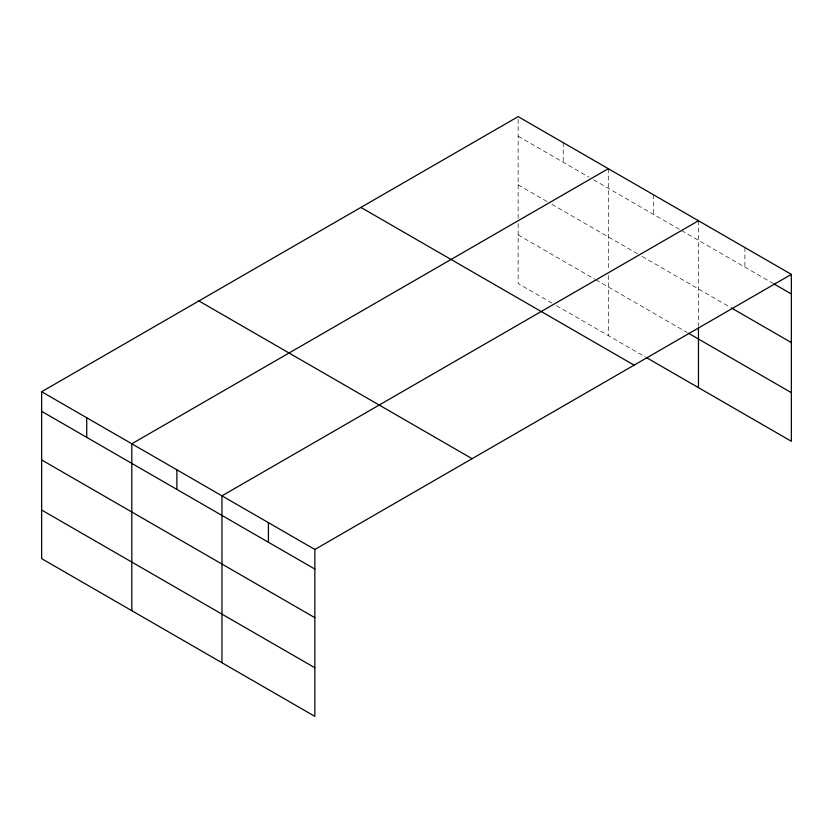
<?xml version="1.0" encoding="UTF-8"?>
<svg xmlns="http://www.w3.org/2000/svg" width="833" height="833" viewBox="0 0 833 833"><rect width="100%" height="100%" fill="white"/><g stroke="black" fill="none" stroke-linecap="round" stroke-linejoin="round"><path stroke-width="0.62" stroke-dasharray="4.17 3.12" d="M518.147 218.225L518.147 116.63M518.147 136.227L589.139 177.221M593.648 179.824L680.426 229.929M681.55 230.574L772.555 283.116M518.147 184.843L547.448 201.763M551.956 204.356L637.599 253.815M642.108 256.418L730.531 307.46M518.147 234.927L594.772 279.17M595.907 279.815L687.194 332.523M551.956 303.056L518.147 283.532L518.147 223.369M556.465 305.659L645.492 357.055M744.9 247.547L744.9 267.154M698.46 220.735L698.46 326.192M653.384 194.714L653.384 214.31M608.298 168.683L608.298 270.277M608.298 275.421L608.298 335.584M563.223 142.662L563.223 162.258"/><path stroke-width="1.25" d="M791.35 274.369L518.147 116.63L41.65 391.729L41.65 558.631L314.853 716.37L314.853 549.468L791.35 274.369L791.35 441.271L646.616 357.711M608.298 168.683L131.812 443.781L131.812 610.683M698.46 220.735L221.963 495.833L221.963 662.735M773.659 283.751L791.35 293.966M731.634 308.095L791.35 342.571M688.318 333.169L791.35 392.655M360.897 207.417L634.111 365.146M198.889 300.952L472.103 458.681M41.65 391.729L314.853 549.468M41.65 411.335L314.853 569.064M41.65 459.941L314.853 617.68M41.65 510.025L314.853 667.764M698.46 327.473L698.46 387.637M268.413 522.655L268.413 542.252M176.888 469.812L176.888 489.408M86.726 417.76L86.726 437.356"/></g></svg>
